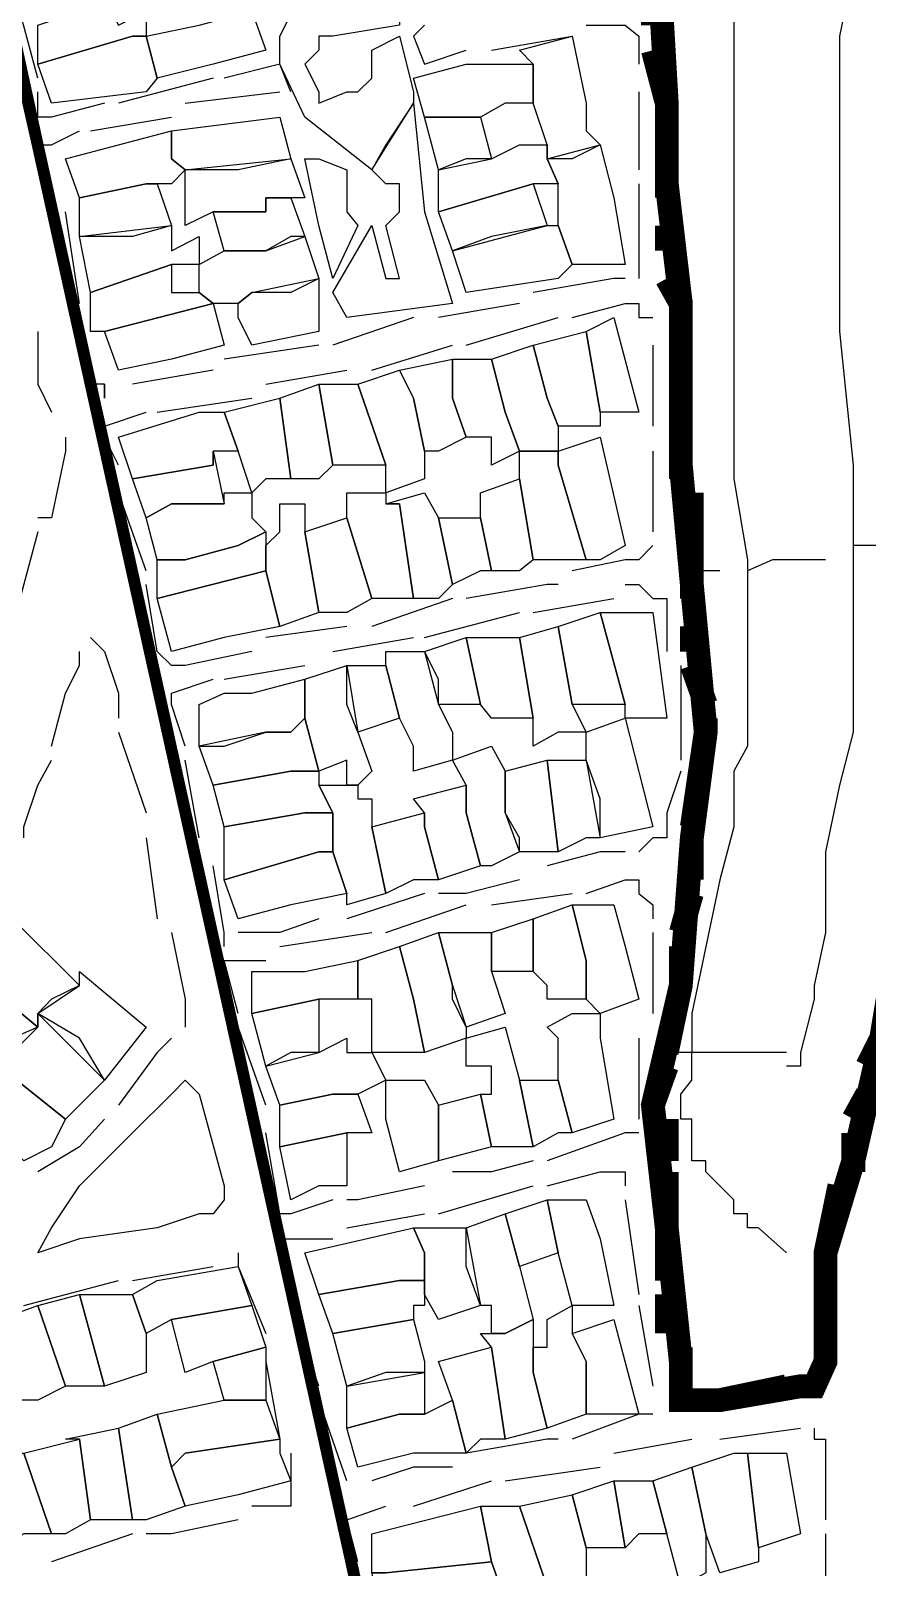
# Model space of a CAD drawing. Header units: millimetres. Extents: x -3588 to 75209, y -3737 to 38254.
# Drawn here: x 5724.7 to 5809.5, y 5169.8 to 5325.6 of the extents above; entities that cross this region are included whole.
import ezdxf

# ---------------------------------------------------------------- set-up
doc = ezdxf.new("R2010")
doc.units = ezdxf.units.MM
doc.layers.add('P', color=253, linetype='Continuous')

msp = doc.modelspace()

# ---------------------------------------------------------------- linework, layer by layer
at = {"layer": 'P'}
for points, const_width in [([(5602.048, 5445.595), (5603.456, 5438.826), (5604.864, 5434.585), (5606.273, 5432.056), (5608.817, 5427.815), (5613.058, 5423.862), (5615.587, 5421.045), (5618.419, 5417.093), (5622.372, 5415.684), (5625.189, 5414.26), (5629.142, 5415.684), (5637.336, 5417.093), (5648.346, 5419.909), (5660.477, 5422.454), (5696.886, 5430.648), (5696.886, 5432.056), (5699.718, 5432.056), (5699.718, 5430.648), (5699.718, 5427.815), (5725.404, 5314.061), (5768.87, 5117.583), (5737.535, 5125.777), (5688.996, 5147.51), (5667.247, 5055.201)], 1.2), ([(5768.87, 5117.583), (5725.404, 5314.061), (5699.718, 5432.056)], 1.2), ([(5787.787, 5342.563), (5789.195, 5318.286), (5789.195, 5310.108), (5790.619, 5297.961), (5790.619, 5281.589), (5791.74, 5269.458), (5793.148, 5254.495), (5791.74, 5243.772), (5790.619, 5228.809), (5787.787, 5216.662), (5789.195, 5204.243), (5790.619, 5190.688), (5790.619, 5186.751), (5791.74, 5186.751), (5794.572, 5186.751), (5802.75, 5188.159), (5804.159, 5188.159), (5805.295, 5190.688), (5805.295, 5201.699), (5808.112, 5211.013), (5810.944, 5223.448)], 2.417), ([(5787.787, 5342.563), (5789.195, 5318.286), (5789.195, 5310.108), (5790.619, 5297.961), (5790.619, 5281.589), (5791.74, 5269.458), (5793.148, 5254.495), (5791.74, 5243.772), (5790.619, 5228.809), (5787.787, 5216.662), (5789.195, 5204.243), (5790.619, 5190.688), (5790.619, 5186.751), (5791.74, 5186.751), (5794.572, 5186.751), (5802.75, 5188.159), (5804.159, 5188.159), (5805.295, 5190.688), (5805.295, 5201.699), (5808.112, 5211.013), (5810.944, 5223.448)], 1.2), ([(5787.787, 5329.024), (5787.787, 5326.191)], 2.417), ([(5787.787, 5323.647), (5789.195, 5318.286), (5789.195, 5314.061)], 2.417), ([(5789.195, 5311.516), (5789.195, 5310.108), (5789.195, 5308.699)], 2.417), ([(5789.195, 5305.867), (5789.195, 5303.322)], 2.417), ([(5789.195, 5300.506), (5790.619, 5297.961), (5790.619, 5291.191)], 2.417), ([(5790.619, 5288.375), (5790.619, 5285.542)], 2.417), ([(5790.619, 5282.997), (5790.619, 5281.589), (5790.619, 5280.181)], 2.417), ([(5791.74, 5278.772), (5791.74, 5269.458), (5791.74, 5268.05)], 2.417), ([(5791.74, 5265.217), (5791.74, 5262.673)], 2.417), ([(5791.74, 5261.264), (5793.148, 5257.312)], 2.417), ([(5793.148, 5255.903), (5793.148, 5254.495), (5791.74, 5244.893)], 2.417), ([(5791.74, 5243.772), (5791.74, 5239.531)], 2.417), ([(5791.74, 5238.123), (5790.619, 5234.17)], 2.417), ([(5790.619, 5232.762), (5790.619, 5228.809), (5789.195, 5222.023)], 2.417), ([(5809.52, 5220.615), (5810.944, 5223.448), (5812.064, 5230.217)], 2.417), ([(5789.195, 5220.615), (5787.787, 5216.662)], 2.417), ([(5808.112, 5215.254), (5809.52, 5217.798)], 2.417), ([(5789.195, 5215.254), (5789.195, 5211.013)], 2.417), ([(5808.112, 5209.893), (5808.112, 5211.013), (5808.112, 5213.845)], 2.417), ([(5789.195, 5209.893), (5789.195, 5204.243), (5789.195, 5198.882)], 2.417), ([(5805.295, 5197.474), (5805.295, 5201.699), (5806.703, 5208.484)], 2.417), ([(5789.195, 5197.474), (5789.195, 5193.521)], 2.417), ([(5805.295, 5192.112), (5805.295, 5196.337)], 2.417), ([(5790.619, 5192.112), (5790.619, 5190.688), (5790.619, 5189.568)], 2.417), ([(5802.75, 5188.159), (5804.159, 5188.159), (5805.295, 5190.688)], 2.417), ([(5790.619, 5186.751), (5791.74, 5186.751), (5794.572, 5186.751), (5801.342, 5188.159)], 2.417)]:
    msp.add_lwpolyline(points, dxfattribs=dict(at, const_width=const_width))
for points in [[(5760.693, 5314.061), (5759.284, 5311.516), (5752.499, 5316.877), (5749.97, 5322.239), (5749.97, 5325.071), (5753.923, 5332.961), (5762.101, 5329.024), (5762.101, 5326.191), (5755.331, 5325.071), (5753.923, 5325.071), (5753.923, 5323.647), (5752.499, 5322.239), (5753.923, 5319.422), (5753.923, 5318.286), (5756.74, 5319.422), (5757.86, 5319.422), (5759.284, 5320.83), (5759.284, 5322.239), (5759.284, 5323.647), (5762.101, 5325.071), (5763.509, 5319.422), (5763.509, 5318.286), (5760.693, 5314.061)], [(5795.981, 5332.961), (5795.981, 5325.071), (5795.981, 5315.469), (5795.981, 5311.516), (5795.981, 5303.322), (5795.981, 5297.961), (5795.981, 5288.375), (5795.981, 5285.542), (5795.981, 5281.589), (5795.981, 5280.181), (5797.389, 5271.987), (5797.389, 5270.867)], [(5787.787, 5331.841), (5789.195, 5318.286), (5789.195, 5310.108), (5790.619, 5297.961), (5790.619, 5281.589), (5790.619, 5273.411), (5791.74, 5269.458), (5793.148, 5261.264), (5793.148, 5254.495), (5791.74, 5243.772), (5790.619, 5232.762), (5790.619, 5228.809), (5789.195, 5224.568), (5789.195, 5222.023), (5787.787, 5216.662), (5789.195, 5212.437), (5789.195, 5204.243), (5789.195, 5197.474), (5790.619, 5190.688), (5790.619, 5188.159), (5790.619, 5186.751), (5791.74, 5186.751), (5794.572, 5186.751), (5802.75, 5188.159), (5804.159, 5188.159), (5805.295, 5190.688), (5805.295, 5201.699), (5808.112, 5211.013), (5810.944, 5223.448)], [(5808.112, 5331.841), (5806.703, 5325.071), (5806.703, 5322.239), (5806.703, 5318.286), (5806.703, 5316.877), (5806.703, 5304.747), (5806.703, 5300.506), (5806.703, 5299.097), (5806.703, 5297.961), (5806.703, 5295.144), (5808.112, 5281.589), (5808.112, 5280.181), (5808.112, 5278.772), (5808.112, 5277.636), (5808.112, 5276.228), (5808.112, 5273.411)], [(5725.404, 5320.83), (5722.86, 5330.432)], [(5736.415, 5326.191), (5736.415, 5325.071), (5735.007, 5325.071), (5725.404, 5322.239), (5725.404, 5326.191), (5729.645, 5327.6), (5732.174, 5329.024), (5733.598, 5326.191), (5736.415, 5327.6), (5736.415, 5326.191)], [(5743.184, 5322.239), (5737.535, 5320.83), (5736.415, 5325.071), (5741.776, 5326.191), (5747.137, 5327.6), (5748.546, 5323.647), (5743.184, 5322.239)], [(5736.415, 5319.422), (5726.813, 5318.286), (5725.404, 5322.239), (5735.007, 5325.071), (5736.415, 5325.071), (5737.535, 5320.83), (5736.415, 5319.422)], [(5764.645, 5326.191), (5763.509, 5325.071), (5764.645, 5322.239), (5768.87, 5323.647)], [(5771.415, 5323.647), (5779.609, 5325.071)], [(5779.609, 5312.636), (5777.064, 5312.636), (5777.064, 5314.061), (5775.656, 5318.286), (5775.656, 5322.239), (5774.248, 5323.647), (5779.609, 5325.071), (5781.017, 5318.286), (5781.017, 5315.469), (5782.426, 5314.061), (5779.609, 5312.636)], [(5781.017, 5326.191), (5783.834, 5326.191), (5784.97, 5326.191), (5786.378, 5325.071), (5786.378, 5322.239)], [(5751.09, 5319.422), (5749.97, 5322.239), (5744.321, 5320.83)], [(5772.823, 5318.286), (5770.295, 5316.877), (5764.645, 5316.877), (5763.509, 5320.83), (5768.87, 5322.239), (5775.656, 5322.239), (5775.656, 5318.286), (5772.823, 5318.286)], [(5743.184, 5320.83), (5733.598, 5318.286)], [(5732.174, 5318.286), (5726.813, 5316.877), (5725.404, 5316.877), (5725.404, 5319.422)], [(5740.368, 5318.286), (5749.97, 5319.422)], [(5786.378, 5319.422), (5786.378, 5311.516)], [(5730.766, 5315.469), (5738.959, 5316.877)], [(5745.729, 5311.516), (5740.368, 5311.516), (5738.959, 5312.636), (5738.959, 5315.469), (5749.97, 5316.877), (5751.09, 5312.636), (5745.729, 5311.516)], [(5764.645, 5307.275), (5767.462, 5297.961), (5756.74, 5296.553), (5755.331, 5299.097), (5759.284, 5305.867), (5760.693, 5300.506), (5762.101, 5300.506), (5760.693, 5305.867), (5762.101, 5307.275), (5762.101, 5310.108), (5760.693, 5310.108), (5759.284, 5311.516), (5763.509, 5318.286), (5764.645, 5307.275)], [(5768.87, 5312.636), (5766.054, 5311.516), (5764.645, 5316.877), (5770.295, 5316.877), (5771.415, 5312.636), (5768.87, 5312.636)], [(5726.813, 5308.699), (5725.404, 5314.061), (5726.813, 5314.061), (5729.645, 5315.469)], [(5738.959, 5310.108), (5737.535, 5310.108), (5736.415, 5310.108), (5729.645, 5308.699), (5728.221, 5312.636), (5738.959, 5315.469), (5738.959, 5312.636), (5740.368, 5311.516), (5738.959, 5310.108)], [(5775.656, 5314.061), (5777.064, 5314.061), (5777.064, 5312.636), (5778.185, 5310.108), (5775.656, 5310.108), (5766.054, 5307.275), (5766.054, 5311.516), (5771.415, 5312.636), (5774.248, 5314.061), (5775.656, 5314.061)], [(5778.185, 5307.275), (5778.185, 5310.108), (5777.064, 5312.636), (5782.426, 5314.061), (5783.834, 5308.699), (5784.97, 5301.914), (5779.609, 5301.914), (5778.185, 5305.867), (5778.185, 5307.275)], [(5743.184, 5307.275), (5740.368, 5305.867), (5740.368, 5311.516), (5751.09, 5312.636), (5752.499, 5308.699), (5751.09, 5308.699), (5748.546, 5308.699), (5748.546, 5307.275), (5743.184, 5307.275)], [(5753.923, 5305.867), (5752.499, 5312.636), (5753.923, 5312.636), (5756.74, 5311.516), (5756.74, 5310.108), (5756.74, 5308.699), (5756.74, 5307.275), (5757.86, 5305.867), (5755.331, 5300.506), (5753.923, 5305.867)], [(5735.007, 5304.747), (5729.645, 5304.747), (5729.645, 5308.699), (5736.415, 5310.108), (5737.535, 5310.108), (5738.959, 5305.867), (5735.007, 5304.747)], [(5771.415, 5304.747), (5767.462, 5303.322), (5766.054, 5307.275), (5775.656, 5310.108), (5777.064, 5305.867), (5771.415, 5304.747)], [(5786.378, 5310.108), (5786.378, 5301.914), (5786.378, 5300.506)], [(5751.09, 5304.747), (5748.546, 5303.322), (5747.137, 5303.322), (5744.321, 5303.322), (5743.184, 5307.275), (5748.546, 5307.275), (5748.546, 5308.699), (5751.09, 5308.699), (5752.499, 5304.747), (5751.09, 5304.747)], [(5729.645, 5297.961), (5728.221, 5307.275)], [(5741.776, 5303.322), (5741.776, 5301.914), (5738.959, 5301.914), (5730.766, 5299.097), (5729.645, 5304.747), (5738.959, 5305.867), (5738.959, 5303.322), (5741.776, 5304.747), (5741.776, 5303.322)], [(5751.09, 5299.097), (5747.137, 5299.097), (5745.729, 5297.961), (5743.184, 5297.961), (5741.776, 5299.097), (5741.776, 5301.914), (5744.321, 5303.322), (5747.137, 5303.322), (5748.546, 5303.322), (5752.499, 5304.747), (5753.923, 5300.506), (5751.09, 5299.097)], [(5777.064, 5305.867), (5778.185, 5305.867), (5779.609, 5301.914), (5778.185, 5300.506), (5768.87, 5299.097), (5767.462, 5303.322), (5777.064, 5305.867)], [(5738.959, 5300.506), (5738.959, 5299.097), (5741.776, 5299.097), (5743.184, 5297.961), (5732.174, 5295.144), (5730.766, 5295.144), (5730.766, 5299.097), (5738.959, 5301.914), (5738.959, 5300.506)], [(5745.729, 5296.553), (5745.729, 5297.961), (5747.137, 5299.097), (5753.923, 5300.506), (5753.923, 5295.144), (5747.137, 5293.736), (5745.729, 5296.553)], [(5784.97, 5300.506), (5783.834, 5300.506), (5775.656, 5299.097)], [(5738.959, 5292.312), (5733.598, 5291.191), (5732.174, 5295.144), (5743.184, 5297.961), (5744.321, 5293.736), (5738.959, 5292.312)], [(5774.248, 5297.961), (5766.054, 5296.553)], [(5779.609, 5296.553), (5784.97, 5297.961), (5786.378, 5297.961), (5786.378, 5296.553), (5787.787, 5296.553)], [(5725.404, 5295.144), (5725.404, 5289.783), (5726.813, 5286.95)], [(5732.174, 5289.783), (5732.174, 5288.375), (5732.174, 5289.783), (5730.766, 5289.783), (5729.645, 5296.553)], [(5763.509, 5296.553), (5755.331, 5293.736)], [(5768.87, 5293.736), (5778.185, 5296.553)], [(5782.426, 5286.95), (5782.426, 5285.542), (5778.185, 5285.542), (5777.064, 5288.375), (5775.656, 5293.736), (5781.017, 5295.144), (5782.426, 5286.95)], [(5783.834, 5286.95), (5782.426, 5286.95), (5781.017, 5295.144), (5783.834, 5296.553), (5786.378, 5286.95), (5783.834, 5286.95)], [(5753.923, 5293.736), (5744.321, 5292.312)], [(5759.284, 5291.191), (5767.462, 5293.736)], [(5778.185, 5285.542), (5778.185, 5282.997), (5774.248, 5282.997), (5772.823, 5286.95), (5771.415, 5292.312), (5775.656, 5293.736), (5777.064, 5288.375), (5778.185, 5285.542)], [(5787.787, 5293.736), (5787.787, 5286.95), (5787.787, 5285.542)], [(5766.054, 5282.997), (5764.645, 5282.997), (5763.509, 5288.375), (5762.101, 5291.191), (5767.462, 5292.312), (5767.462, 5288.375), (5768.87, 5284.422), (5766.054, 5282.997)], [(5772.823, 5286.95), (5774.248, 5282.997), (5771.415, 5281.589), (5771.415, 5284.422), (5768.87, 5284.422), (5767.462, 5288.375), (5767.462, 5292.312), (5771.415, 5292.312), (5772.823, 5286.95)], [(5743.184, 5291.191), (5735.007, 5289.783)], [(5748.546, 5289.783), (5756.74, 5291.191)], [(5763.509, 5288.375), (5764.645, 5282.997), (5764.645, 5280.181), (5760.693, 5278.772), (5760.693, 5281.589), (5757.86, 5289.783), (5762.101, 5291.191), (5763.509, 5288.375)], [(5753.923, 5280.181), (5751.09, 5280.181), (5749.97, 5288.375), (5753.923, 5289.783), (5755.331, 5281.589), (5753.923, 5280.181)], [(5757.86, 5281.589), (5755.331, 5281.589), (5753.923, 5289.783), (5757.86, 5289.783), (5760.693, 5281.589), (5757.86, 5281.589)], [(5737.535, 5286.95), (5747.137, 5288.375)], [(5748.546, 5280.181), (5747.137, 5278.772), (5745.729, 5282.997), (5744.321, 5286.95), (5749.97, 5288.375), (5751.09, 5280.181), (5748.546, 5280.181)], [(5733.598, 5281.589), (5732.174, 5284.422), (5732.174, 5285.542), (5736.415, 5286.95)], [(5735.007, 5280.181), (5733.598, 5284.422), (5741.776, 5286.95), (5744.321, 5286.95), (5745.729, 5282.997), (5743.184, 5282.997), (5743.184, 5281.589), (5735.007, 5280.181)], [(5728.221, 5284.422), (5728.221, 5282.997), (5726.813, 5276.228), (5725.404, 5276.228)], [(5782.426, 5271.987), (5781.017, 5271.987), (5778.185, 5281.589), (5778.185, 5282.997), (5782.426, 5284.422), (5784.97, 5273.411), (5782.426, 5271.987)], [(5741.776, 5277.636), (5738.959, 5277.636), (5736.415, 5276.228), (5735.007, 5280.181), (5743.184, 5281.589), (5743.184, 5282.997), (5744.321, 5277.636), (5741.776, 5277.636)], [(5778.185, 5271.987), (5775.656, 5271.987), (5774.248, 5280.181), (5774.248, 5282.997), (5778.185, 5282.997), (5778.185, 5281.589), (5781.017, 5271.987), (5778.185, 5271.987)], [(5787.787, 5282.997), (5787.787, 5276.228), (5787.787, 5274.82)], [(5774.248, 5270.867), (5771.415, 5270.867), (5770.295, 5276.228), (5770.295, 5278.772), (5774.248, 5280.181), (5775.656, 5271.987), (5774.248, 5270.867)], [(5736.415, 5270.867), (5733.598, 5278.772)], [(5747.137, 5276.228), (5748.546, 5274.82), (5745.729, 5273.411), (5740.368, 5271.987), (5737.535, 5271.987), (5736.415, 5276.228), (5738.959, 5277.636), (5744.321, 5277.636), (5744.321, 5278.772), (5747.137, 5278.772), (5747.137, 5276.228)], [(5760.693, 5277.636), (5762.101, 5277.636), (5763.509, 5268.05), (5759.284, 5268.05), (5756.74, 5276.228), (5756.74, 5278.772), (5760.693, 5278.772), (5760.693, 5277.636)], [(5766.054, 5268.05), (5763.509, 5268.05), (5762.101, 5277.636), (5760.693, 5277.636), (5764.645, 5278.772), (5766.054, 5276.228), (5767.462, 5269.458), (5766.054, 5268.05)], [(5752.499, 5274.82), (5753.923, 5266.626), (5749.97, 5265.217), (5748.546, 5270.867), (5748.546, 5273.411), (5749.97, 5274.82), (5749.97, 5277.636), (5752.499, 5277.636), (5752.499, 5274.82)], [(5725.404, 5274.82), (5722.86, 5265.217)], [(5748.546, 5273.411), (5748.546, 5270.867), (5737.535, 5268.05), (5737.535, 5271.987), (5740.368, 5271.987), (5745.729, 5273.411), (5748.546, 5274.82), (5748.546, 5273.411)], [(5756.74, 5266.626), (5753.923, 5266.626), (5752.499, 5274.82), (5756.74, 5276.228), (5759.284, 5268.05), (5756.74, 5266.626)], [(5770.295, 5270.867), (5767.462, 5269.458), (5766.054, 5276.228), (5770.295, 5276.228), (5771.415, 5270.867), (5770.295, 5270.867)], [(5816.305, 5274.82), (5812.064, 5273.411), (5810.944, 5273.411), (5808.112, 5273.411)], [(5787.787, 5273.411), (5786.378, 5271.987), (5784.97, 5271.987), (5779.609, 5270.867)], [(5808.112, 5273.411), (5808.112, 5271.987), (5808.112, 5270.867), (5808.112, 5269.458), (5808.112, 5265.217), (5808.112, 5264.097), (5808.112, 5262.673), (5808.112, 5261.264), (5808.112, 5258.448), (5808.112, 5255.903), (5808.112, 5254.495), (5806.703, 5249.134), (5805.295, 5242.348), (5805.295, 5238.123), (5805.295, 5234.17), (5804.159, 5228.809), (5804.159, 5227.401), (5802.75, 5222.023), (5802.75, 5220.615), (5801.342, 5220.615)], [(5805.295, 5271.987), (5802.75, 5271.987), (5801.342, 5271.987), (5799.934, 5271.987), (5797.389, 5270.867)], [(5737.535, 5268.05), (5748.546, 5270.867), (5749.97, 5265.217), (5744.321, 5264.097), (5738.959, 5262.673), (5737.535, 5268.05)], [(5797.389, 5270.867), (5797.389, 5266.626), (5797.389, 5264.097), (5797.389, 5261.264), (5797.389, 5259.856), (5797.389, 5258.448), (5797.389, 5257.312), (5797.389, 5255.903), (5797.389, 5253.087), (5795.981, 5250.542), (5795.981, 5247.725), (5795.981, 5244.893), (5794.572, 5239.531), (5791.74, 5225.976), (5791.74, 5224.568), (5791.74, 5222.023)], [(5794.572, 5270.867), (5791.74, 5270.867)], [(5738.959, 5261.264), (5737.535, 5262.673), (5736.415, 5269.458)], [(5778.185, 5269.458), (5777.064, 5269.458), (5768.87, 5268.05)], [(5784.97, 5269.458), (5786.378, 5269.458), (5787.787, 5268.05), (5789.195, 5268.05), (5789.195, 5266.626), (5789.195, 5262.673)], [(5767.462, 5268.05), (5759.284, 5265.217)], [(5775.656, 5266.626), (5783.834, 5268.05)], [(5764.645, 5264.097), (5774.248, 5266.626)], [(5782.426, 5257.312), (5779.609, 5257.312), (5778.185, 5265.217), (5782.426, 5266.626), (5784.97, 5257.312), (5782.426, 5257.312)], [(5784.97, 5266.626), (5787.787, 5266.626), (5789.195, 5255.903), (5784.97, 5255.903), (5784.97, 5257.312), (5782.426, 5266.626), (5784.97, 5266.626)], [(5730.766, 5264.097), (5732.174, 5262.673), (5733.598, 5258.448), (5733.598, 5255.903)], [(5756.74, 5265.217), (5748.546, 5264.097)], [(5755.331, 5262.673), (5763.509, 5264.097)], [(5766.054, 5259.856), (5764.645, 5262.673), (5768.87, 5264.097), (5770.295, 5257.312), (5766.054, 5257.312), (5766.054, 5259.856)], [(5772.823, 5255.903), (5771.415, 5255.903), (5770.295, 5257.312), (5768.87, 5264.097), (5774.248, 5264.097), (5775.656, 5255.903), (5772.823, 5255.903)], [(5778.185, 5254.495), (5775.656, 5253.087), (5775.656, 5254.495), (5775.656, 5255.903), (5774.248, 5264.097), (5778.185, 5265.217), (5779.609, 5257.312), (5781.017, 5254.495), (5778.185, 5254.495)], [(5726.813, 5253.087), (5728.221, 5258.448), (5729.645, 5261.264), (5729.645, 5262.673)], [(5747.137, 5262.673), (5740.368, 5261.264), (5738.959, 5261.264)], [(5760.693, 5261.264), (5760.693, 5262.673), (5764.645, 5262.673), (5766.054, 5257.312), (5767.462, 5254.495), (5767.462, 5251.662), (5763.509, 5250.542), (5763.509, 5253.087), (5762.101, 5255.903), (5760.693, 5261.264)], [(5744.321, 5259.856), (5752.499, 5261.264)], [(5757.86, 5254.495), (5759.284, 5250.542), (5757.86, 5249.134), (5756.74, 5249.134), (5756.74, 5251.662), (5753.923, 5250.542), (5752.499, 5255.903), (5752.499, 5259.856), (5756.74, 5261.264), (5757.86, 5254.495)], [(5756.74, 5257.312), (5756.74, 5261.264), (5760.693, 5261.264), (5762.101, 5255.903), (5757.86, 5254.495), (5756.74, 5257.312)], [(5790.619, 5261.264), (5790.619, 5258.448), (5790.619, 5257.312), (5790.619, 5255.903), (5790.619, 5251.662)], [(5740.368, 5253.087), (5738.959, 5257.312), (5738.959, 5258.448), (5743.184, 5259.856)], [(5744.321, 5258.448), (5747.137, 5258.448), (5752.499, 5259.856), (5752.499, 5255.903), (5751.09, 5254.495), (5748.546, 5254.495), (5741.776, 5253.087), (5741.776, 5257.312), (5744.321, 5258.448)], [(5744.321, 5253.087), (5748.546, 5254.495), (5751.09, 5254.495), (5752.499, 5255.903), (5753.923, 5250.542), (5751.09, 5250.542), (5743.184, 5249.134), (5741.776, 5253.087), (5744.321, 5253.087)], [(5782.426, 5247.725), (5781.017, 5251.662), (5781.017, 5254.495), (5784.97, 5255.903), (5787.787, 5244.893), (5782.426, 5243.772), (5782.426, 5247.725)], [(5733.598, 5254.495), (5736.415, 5246.301)], [(5771.415, 5240.94), (5770.295, 5240.94), (5768.87, 5246.301), (5768.87, 5249.134), (5767.462, 5251.662), (5771.415, 5253.087), (5772.823, 5250.542), (5772.823, 5246.301), (5774.248, 5242.348), (5771.415, 5240.94)], [(5723.996, 5243.772), (5723.996, 5244.893), (5725.404, 5249.134), (5726.813, 5251.662)], [(5741.776, 5243.772), (5740.368, 5251.662)], [(5774.248, 5243.772), (5772.823, 5246.301), (5772.823, 5250.542), (5777.064, 5251.662), (5778.185, 5242.348), (5774.248, 5242.348), (5774.248, 5243.772)], [(5781.017, 5243.772), (5778.185, 5242.348), (5777.064, 5251.662), (5781.017, 5251.662), (5782.426, 5243.772), (5781.017, 5243.772)], [(5752.499, 5246.301), (5744.321, 5244.893), (5743.184, 5249.134), (5751.09, 5250.542), (5753.923, 5250.542), (5753.923, 5249.134), (5755.331, 5246.301), (5752.499, 5246.301)], [(5790.619, 5250.542), (5789.195, 5246.301), (5789.195, 5244.893), (5789.195, 5243.772), (5787.787, 5243.772), (5786.378, 5242.348)], [(5757.86, 5249.134), (5757.86, 5247.725), (5759.284, 5247.725), (5759.284, 5244.893), (5760.693, 5238.123), (5756.74, 5236.987), (5756.74, 5238.123), (5755.331, 5242.348), (5755.331, 5243.772), (5755.331, 5246.301), (5753.923, 5249.134), (5756.74, 5249.134), (5757.86, 5249.134)], [(5768.87, 5246.301), (5770.295, 5240.94), (5766.054, 5239.531), (5764.645, 5244.893), (5764.645, 5246.301), (5763.509, 5247.725), (5768.87, 5249.134), (5768.87, 5246.301)], [(5753.923, 5242.348), (5744.321, 5239.531), (5744.321, 5244.893), (5752.499, 5246.301), (5755.331, 5246.301), (5755.331, 5243.772), (5755.331, 5242.348), (5753.923, 5242.348)], [(5763.509, 5239.531), (5760.693, 5238.123), (5759.284, 5244.893), (5764.645, 5246.301), (5764.645, 5244.893), (5766.054, 5239.531), (5763.509, 5239.531)], [(5736.415, 5243.772), (5737.535, 5235.578)], [(5751.09, 5236.987), (5745.729, 5235.578), (5744.321, 5239.531), (5753.923, 5242.348), (5755.331, 5242.348), (5756.74, 5238.123), (5751.09, 5236.987)], [(5784.97, 5242.348), (5782.426, 5242.348), (5777.064, 5240.94)], [(5744.321, 5232.762), (5744.321, 5234.17), (5743.184, 5240.94)], [(5774.248, 5239.531), (5768.87, 5238.123), (5766.054, 5238.123)], [(5781.017, 5238.123), (5784.97, 5239.531), (5786.378, 5239.531), (5786.378, 5238.123), (5787.787, 5236.987), (5787.787, 5235.578)], [(5764.645, 5238.123), (5756.74, 5235.578)], [(5771.415, 5236.987), (5779.609, 5238.123)], [(5760.693, 5234.17), (5768.87, 5236.987)], [(5777.064, 5228.809), (5775.656, 5230.217), (5775.656, 5235.578), (5779.609, 5236.987), (5781.017, 5231.337), (5781.017, 5230.217), (5781.017, 5228.809), (5781.017, 5227.401), (5777.064, 5227.401), (5777.064, 5228.809)], [(5781.017, 5227.401), (5781.017, 5228.809), (5781.017, 5230.217), (5781.017, 5231.337), (5779.609, 5236.987), (5783.834, 5236.987), (5784.97, 5232.762), (5786.378, 5227.401), (5782.426, 5225.976), (5781.017, 5227.401)], [(5726.813, 5227.401), (5725.404, 5225.976), (5725.404, 5224.568), (5718.635, 5230.217), (5722.86, 5235.578), (5729.645, 5228.809), (5726.813, 5227.401)], [(5753.923, 5235.578), (5749.97, 5234.17), (5745.729, 5234.17)], [(5774.248, 5230.217), (5771.415, 5230.217), (5771.415, 5234.17), (5775.656, 5235.578), (5775.656, 5230.217), (5774.248, 5230.217)], [(5738.959, 5234.17), (5740.368, 5227.401), (5740.368, 5225.976), (5740.368, 5224.568)], [(5749.97, 5232.762), (5759.284, 5234.17)], [(5762.101, 5222.023), (5759.284, 5222.023), (5759.284, 5223.448), (5759.284, 5227.401), (5757.86, 5227.401), (5757.86, 5231.337), (5762.101, 5232.762), (5763.509, 5227.401), (5764.645, 5222.023), (5762.101, 5222.023)], [(5767.462, 5228.809), (5768.87, 5224.568), (5768.87, 5223.448), (5764.645, 5222.023), (5763.509, 5227.401), (5762.101, 5232.762), (5766.054, 5234.17), (5767.462, 5228.809)], [(5767.462, 5227.401), (5767.462, 5228.809), (5766.054, 5234.17), (5771.415, 5234.17), (5771.415, 5230.217), (5772.823, 5225.976), (5768.87, 5224.568), (5767.462, 5227.401)], [(5787.787, 5234.17), (5787.787, 5232.762), (5787.787, 5227.401), (5787.787, 5225.976)], [(5745.729, 5225.976), (5744.321, 5231.337), (5748.546, 5231.337)], [(5753.923, 5227.401), (5747.137, 5225.976), (5747.137, 5230.217), (5752.499, 5230.217), (5757.86, 5231.337), (5757.86, 5227.401), (5753.923, 5227.401)], [(5722.86, 5223.448), (5721.451, 5220.615), (5720.043, 5220.615), (5718.635, 5222.023), (5714.682, 5225.976), (5718.635, 5230.217), (5725.404, 5224.568), (5722.86, 5223.448)], [(5729.645, 5223.448), (5725.404, 5225.976), (5729.645, 5228.809), (5729.645, 5230.217), (5736.415, 5224.568), (5732.174, 5219.207), (5729.645, 5223.448)], [(5751.09, 5222.023), (5748.546, 5220.615), (5747.137, 5225.976), (5753.923, 5227.401), (5753.923, 5222.023), (5751.09, 5222.023)], [(5730.766, 5217.798), (5728.221, 5215.254), (5721.451, 5220.615), (5725.404, 5224.568), (5725.404, 5225.976), (5732.174, 5219.207), (5730.766, 5217.798)], [(5779.609, 5225.976), (5782.426, 5225.976), (5782.426, 5223.448), (5783.834, 5215.254), (5779.609, 5213.845), (5778.185, 5219.207), (5778.185, 5223.448), (5777.064, 5224.568), (5779.609, 5225.976)], [(5738.959, 5223.448), (5737.535, 5222.023), (5733.598, 5216.662)], [(5748.546, 5216.662), (5745.729, 5224.568)], [(5759.284, 5222.023), (5760.693, 5219.207), (5757.86, 5217.798), (5755.331, 5217.798), (5749.97, 5216.662), (5748.546, 5220.615), (5753.923, 5222.023), (5756.74, 5223.448), (5756.74, 5222.023), (5759.284, 5222.023)], [(5774.248, 5219.207), (5775.656, 5212.437), (5771.415, 5212.437), (5770.295, 5217.798), (5771.415, 5217.798), (5771.415, 5220.615), (5768.87, 5220.615), (5768.87, 5223.448), (5772.823, 5224.568), (5774.248, 5219.207)], [(5786.378, 5223.448), (5786.378, 5219.207), (5786.378, 5216.662), (5786.378, 5215.254)], [(5791.74, 5222.023), (5790.619, 5222.023), (5789.195, 5222.023)], [(5801.342, 5201.699), (5798.509, 5204.243), (5797.389, 5204.243), (5797.389, 5205.652), (5795.981, 5205.652), (5795.981, 5207.076), (5794.572, 5208.484), (5793.148, 5209.893), (5793.148, 5211.013), (5791.74, 5211.013), (5791.74, 5212.437), (5791.74, 5213.845), (5791.74, 5215.254), (5790.619, 5215.254), (5790.619, 5216.662), (5790.619, 5217.798), (5791.74, 5219.207), (5791.74, 5222.023)], [(5801.342, 5222.023), (5797.389, 5222.023), (5794.572, 5222.023), (5793.148, 5222.023), (5791.74, 5222.023)], [(5726.813, 5212.437), (5723.996, 5211.013), (5720.043, 5215.254), (5721.451, 5216.662), (5720.043, 5219.207), (5720.043, 5220.615), (5721.451, 5220.615), (5728.221, 5215.254), (5726.813, 5212.437)], [(5726.813, 5204.243), (5729.645, 5208.484), (5735.007, 5213.845), (5738.959, 5217.798), (5740.368, 5219.207), (5741.776, 5217.798), (5744.321, 5208.484), (5744.321, 5207.076), (5743.184, 5205.652), (5741.776, 5205.652), (5737.535, 5204.243), (5729.645, 5203.123), (5725.404, 5201.699), (5726.813, 5204.243)], [(5766.054, 5216.662), (5766.054, 5211.013), (5762.101, 5209.893), (5760.693, 5215.254), (5760.693, 5219.207), (5764.645, 5219.207), (5766.054, 5216.662)], [(5778.185, 5213.845), (5775.656, 5212.437), (5774.248, 5219.207), (5778.185, 5219.207), (5779.609, 5213.845), (5778.185, 5213.845)], [(5757.86, 5213.845), (5756.74, 5213.845), (5749.97, 5212.437), (5749.97, 5216.662), (5755.331, 5217.798), (5757.86, 5217.798), (5759.284, 5213.845), (5757.86, 5213.845)], [(5766.054, 5213.845), (5766.054, 5216.662), (5770.295, 5217.798), (5771.415, 5212.437), (5766.054, 5211.013), (5766.054, 5213.845)], [(5732.174, 5215.254), (5729.645, 5212.437), (5725.404, 5209.893)], [(5751.09, 5205.652), (5749.97, 5205.652), (5748.546, 5213.845)], [(5753.923, 5208.484), (5751.09, 5207.076), (5749.97, 5212.437), (5756.74, 5213.845), (5756.74, 5208.484), (5753.923, 5208.484)], [(5786.378, 5213.845), (5784.97, 5213.845), (5781.017, 5212.437), (5777.064, 5211.013)], [(5775.656, 5211.013), (5771.415, 5209.893), (5767.462, 5209.893)], [(5777.064, 5208.484), (5782.426, 5209.893), (5783.834, 5209.893), (5784.97, 5209.893), (5784.97, 5208.484)], [(5764.645, 5208.484), (5757.86, 5207.076), (5756.74, 5207.076)], [(5766.054, 5205.652), (5775.656, 5208.484)], [(5755.331, 5207.076), (5751.09, 5205.652)], [(5778.185, 5201.699), (5774.248, 5200.29), (5772.823, 5205.652), (5777.064, 5207.076), (5778.185, 5201.699)], [(5781.017, 5196.337), (5779.609, 5196.337), (5778.185, 5201.699), (5777.064, 5207.076), (5781.017, 5207.076), (5782.426, 5203.123), (5783.834, 5196.337), (5781.017, 5196.337)], [(5784.97, 5207.076), (5786.378, 5197.474)], [(5756.74, 5204.243), (5764.645, 5205.652)], [(5768.87, 5200.29), (5768.87, 5204.243), (5772.823, 5205.652), (5774.248, 5200.29), (5775.656, 5194.929), (5772.823, 5193.521), (5771.415, 5193.521), (5771.415, 5196.337), (5770.295, 5196.337), (5768.87, 5200.29)], [(5751.09, 5197.474), (5749.97, 5201.699), (5749.97, 5203.123), (5755.331, 5203.123)], [(5762.101, 5198.882), (5753.923, 5197.474), (5752.499, 5201.699), (5763.509, 5204.243), (5764.645, 5201.699), (5764.645, 5198.882), (5762.101, 5198.882)], [(5770.295, 5196.337), (5766.054, 5194.929), (5764.645, 5197.474), (5764.645, 5198.882), (5764.645, 5201.699), (5763.509, 5204.243), (5768.87, 5204.243), (5770.295, 5196.337)], [(5745.729, 5201.699), (5745.729, 5200.29), (5748.546, 5193.521)], [(5737.535, 5198.882), (5745.729, 5200.29), (5747.137, 5196.337), (5738.959, 5194.929), (5736.415, 5193.521), (5735.007, 5197.474), (5737.535, 5198.882)], [(5735.007, 5198.882), (5743.184, 5200.29)], [(5723.996, 5196.337), (5733.598, 5198.882)], [(5764.645, 5196.337), (5763.509, 5196.337), (5763.509, 5194.929), (5755.331, 5193.521), (5753.923, 5197.474), (5762.101, 5198.882), (5764.645, 5198.882), (5764.645, 5197.474), (5764.645, 5196.337)], [(5729.645, 5188.159), (5728.221, 5188.159), (5725.404, 5196.337), (5729.645, 5197.474), (5732.174, 5188.159), (5729.645, 5188.159)], [(5736.415, 5193.521), (5736.415, 5189.568), (5732.174, 5188.159), (5729.645, 5197.474), (5735.007, 5197.474), (5736.415, 5193.521)], [(5725.404, 5186.751), (5722.86, 5186.751), (5721.451, 5194.929), (5725.404, 5196.337), (5728.221, 5188.159), (5725.404, 5186.751)], [(5743.184, 5190.688), (5740.368, 5189.568), (5738.959, 5194.929), (5747.137, 5196.337), (5748.546, 5192.112), (5743.184, 5190.688)], [(5753.923, 5188.159), (5751.09, 5196.337)], [(5779.609, 5193.521), (5781.017, 5190.688), (5781.017, 5185.327), (5777.064, 5183.918), (5775.656, 5189.568), (5775.656, 5192.112), (5777.064, 5192.112), (5777.064, 5194.929), (5779.609, 5196.337), (5779.609, 5193.521)], [(5786.378, 5196.337), (5787.787, 5188.159)], [(5760.693, 5189.568), (5756.74, 5188.159), (5755.331, 5193.521), (5763.509, 5194.929), (5764.645, 5190.688), (5764.645, 5189.568), (5760.693, 5189.568)], [(5775.656, 5190.688), (5775.656, 5189.568), (5777.064, 5183.918), (5772.823, 5182.798), (5771.415, 5192.112), (5770.295, 5193.521), (5771.415, 5193.521), (5772.823, 5193.521), (5775.656, 5194.929), (5775.656, 5192.112), (5775.656, 5190.688)], [(5781.017, 5188.159), (5781.017, 5190.688), (5779.609, 5193.521), (5783.834, 5194.929), (5786.378, 5185.327), (5781.017, 5185.327), (5781.017, 5188.159)], [(5744.321, 5186.751), (5743.184, 5190.688), (5748.546, 5192.112), (5748.546, 5189.568), (5748.546, 5186.751), (5744.321, 5186.751)], [(5748.546, 5190.688), (5749.97, 5182.798)], [(5770.295, 5182.798), (5768.87, 5181.374), (5767.462, 5186.751), (5766.054, 5190.688), (5771.415, 5192.112), (5772.823, 5182.798), (5770.295, 5182.798)], [(5763.509, 5185.327), (5762.101, 5185.327), (5756.74, 5183.918), (5756.74, 5188.159), (5764.645, 5189.568), (5764.645, 5185.327), (5763.509, 5185.327)], [(5740.368, 5181.374), (5738.959, 5179.966), (5737.535, 5185.327), (5744.321, 5186.751), (5748.546, 5186.751), (5749.97, 5182.798), (5740.368, 5181.374)], [(5756.74, 5178.557), (5753.923, 5186.751)], [(5766.054, 5181.374), (5763.509, 5181.374), (5757.86, 5179.966), (5756.74, 5183.918), (5762.101, 5185.327), (5764.645, 5185.327), (5767.462, 5186.751), (5768.87, 5181.374), (5766.054, 5181.374)], [(5738.959, 5179.966), (5740.368, 5176.013), (5736.415, 5174.604), (5735.007, 5174.604), (5733.598, 5183.918), (5737.535, 5185.327), (5738.959, 5179.966)], [(5787.787, 5185.327), (5786.378, 5185.327), (5779.609, 5182.798)], [(5732.174, 5174.604), (5730.766, 5174.604), (5729.645, 5182.798), (5728.221, 5182.798), (5733.598, 5183.918), (5735.007, 5174.604), (5732.174, 5174.604)], [(5794.572, 5182.798), (5802.75, 5183.918)], [(5804.159, 5183.918), (5804.159, 5182.798), (5805.295, 5182.798), (5805.295, 5181.374), (5805.295, 5178.557), (5805.295, 5174.604)], [(5723.996, 5173.196), (5721.451, 5171.788), (5720.043, 5181.374), (5723.996, 5181.374), (5726.813, 5173.196), (5723.996, 5173.196)], [(5728.221, 5173.196), (5726.813, 5173.196), (5723.996, 5181.374), (5729.645, 5182.798), (5730.766, 5174.604), (5728.221, 5173.196)], [(5745.729, 5177.149), (5740.368, 5176.013), (5738.959, 5179.966), (5740.368, 5181.374), (5749.97, 5182.798), (5749.97, 5181.374), (5751.09, 5178.557), (5745.729, 5177.149)], [(5751.09, 5181.374), (5751.09, 5178.557), (5751.09, 5177.149), (5751.09, 5176.013), (5749.97, 5176.013), (5747.137, 5176.013)], [(5778.185, 5182.798), (5777.064, 5182.798), (5768.87, 5181.374)], [(5783.834, 5181.374), (5791.74, 5182.798)], [(5798.509, 5171.788), (5798.509, 5170.363), (5794.572, 5169.243), (5793.148, 5173.196), (5791.74, 5179.966), (5795.981, 5181.374), (5797.389, 5181.374), (5798.509, 5171.788)], [(5798.509, 5181.374), (5801.342, 5181.374), (5802.75, 5173.196), (5798.509, 5171.788), (5797.389, 5181.374), (5798.509, 5181.374)], [(5767.462, 5179.966), (5763.509, 5179.966), (5759.284, 5178.557)], [(5772.823, 5178.557), (5782.426, 5179.966)], [(5793.148, 5173.196), (5793.148, 5169.243), (5790.619, 5167.835), (5789.195, 5173.196), (5787.787, 5178.557), (5791.74, 5179.966), (5793.148, 5173.196)], [(5763.509, 5176.013), (5771.415, 5178.557)], [(5782.426, 5171.788), (5781.017, 5171.788), (5779.609, 5177.149), (5783.834, 5178.557), (5784.97, 5171.788), (5782.426, 5171.788)], [(5786.378, 5173.196), (5784.97, 5171.788), (5783.834, 5178.557), (5787.787, 5178.557), (5789.195, 5173.196), (5786.378, 5173.196)], [(5781.017, 5171.788), (5781.017, 5166.426), (5777.064, 5165.002), (5777.064, 5167.835), (5774.248, 5176.013), (5779.609, 5177.149), (5781.017, 5171.788)], [(5757.86, 5170.363), (5756.74, 5174.604), (5760.693, 5176.013)], [(5760.693, 5169.243), (5759.284, 5169.243), (5759.284, 5173.196), (5770.295, 5176.013), (5771.415, 5170.363), (5760.693, 5169.243)], [(5774.248, 5166.426), (5772.823, 5166.426), (5771.415, 5170.363), (5770.295, 5176.013), (5774.248, 5176.013), (5777.064, 5167.835), (5774.248, 5166.426)], [(5745.729, 5174.604), (5738.959, 5173.196), (5736.415, 5173.196)], [(5735.007, 5173.196), (5726.813, 5170.363)], [(5805.295, 5173.196), (5805.295, 5167.835), (5805.295, 5165.002)], [(5760.693, 5163.594), (5759.284, 5169.243), (5760.693, 5169.243), (5771.415, 5170.363), (5772.823, 5166.426), (5760.693, 5163.594)]]:
    msp.add_lwpolyline(points, dxfattribs=at)

doc.saveas('drawing.dxf')
